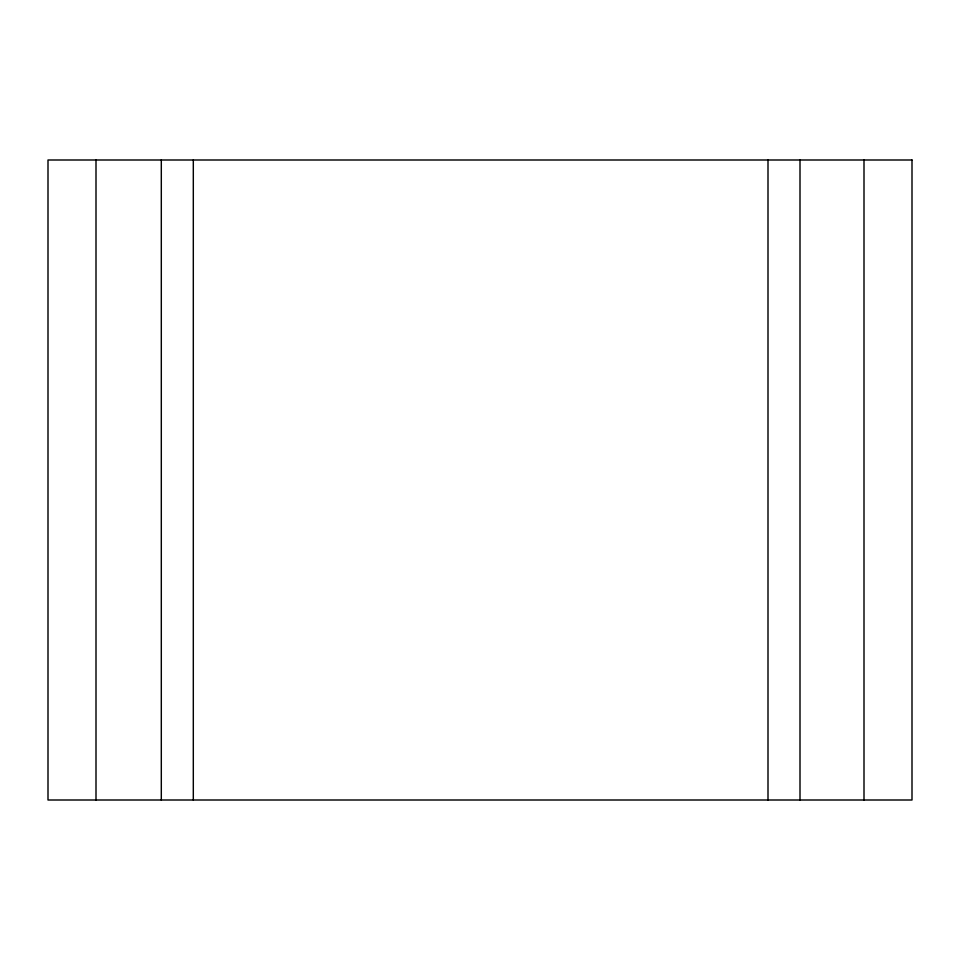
<?xml version="1.0" encoding="UTF-8"?>
<svg xmlns="http://www.w3.org/2000/svg" width="960" height="960" viewBox="0 0 960 960"><rect width="100%" height="100%" fill="white"/><g stroke="black" fill="none" stroke-linecap="round" stroke-linejoin="round"><path stroke-width="1.44" d="M864 159.996L864 800.004M800.004 159.996L800.004 800.004M768 159.996L768 800.004M193.308 159.996L193.308 800.004M161.304 159.996L161.304 800.004M96 159.996L96 800.004M912 159.996L48 159.996L48 800.004L912 800.004L912 159.996"/></g></svg>
